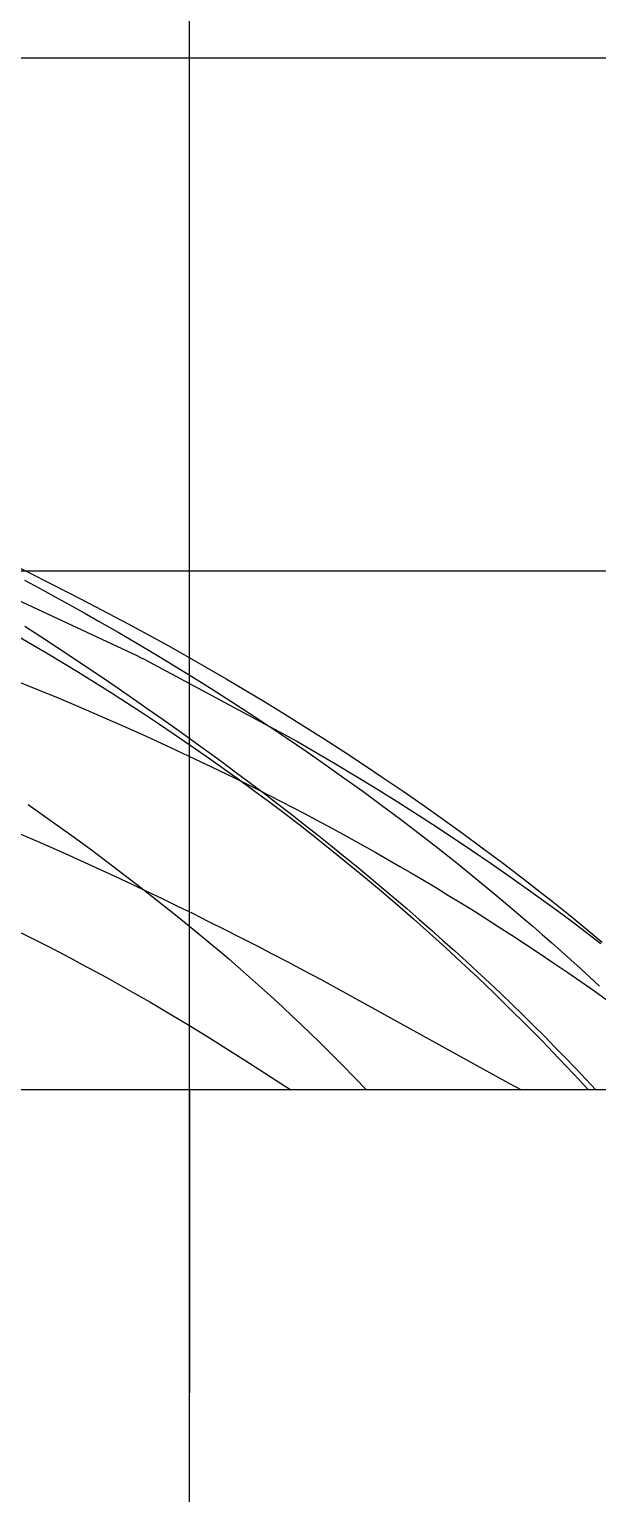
# Model space of a CAD drawing. Header units: millimetres. Extents: x -190954 to 154095, y 101 to 64253.
# Drawn here: x 230.255 to 231.862, y 124.005 to 128.145 of the extents above; entities that cross this region are included whole.
import ezdxf

# ---------------------------------------------------------------- set-up
doc = ezdxf.new("R2010")
doc.units = ezdxf.units.MM
for name, color, linetype in [('GRID', 179, 'Continuous'), ('WL20', 179, 'Continuous'), ('WL25', 179, 'Continuous'), ('WL3', 179, 'Continuous'), ('WL4', 179, 'Continuous'), ('WL5', 179, 'Continuous'), ('WL6', 179, 'Continuous'), ('WL7', 179, 'Continuous'), ('WL8', 179, 'Continuous'), ('WL9', 179, 'Continuous')]:
    doc.layers.add(name, color=color, linetype=linetype)

msp = doc.modelspace()

# ---------------------------------------------------------------- linework, layer by layer
at = {"layer": 'GRID', "color": 135}
for p, q in [((230.707936, 125.1466667), (230.707936, 154.8319333)), ((230.707936, 111.8133333), (230.707936, 138.48)), ((251.23, 128.0633333), (21.19727, 128.0633333)), ((251.23, 126.6133333), (21.19727, 126.6133333)), ((251.23, 125.1466667), (21.19727, 125.1466667))]:
    msp.add_line(p, q, dxfattribs=at)
at = {"layer": 'GRID', "color": 255}
msp.add_line((230.707936, 125.1466667), (230.707936, 124.290536), dxfattribs=at)
at = {"layer": 'WL20', "color": 11}
for p, q in [((230.2424567, 126.457722), (230.2874707, 126.4285187)), ((230.2874707, 126.4285187), (230.3320967, 126.399288)), ((230.3320967, 126.399288), (230.3763353, 126.3700293)), ((230.3763353, 126.3700293), (230.420186, 126.340744)), ((230.420186, 126.340744), (230.46366, 126.3114313)), ((230.46366, 126.3114313), (230.506746, 126.2820913)), ((230.506746, 126.2820913), (230.5494447, 126.252724)), ((230.5494447, 126.252724), (230.5917553, 126.2233287)), ((230.5917553, 126.2233287), (230.6336787, 126.193906)), ((230.6336787, 126.193906), (230.675214, 126.164456)), ((230.675214, 126.164456), (230.716362, 126.1349787)), ((230.716362, 126.1349787), (230.757122, 126.105474)), ((230.757122, 126.105474), (230.7975013, 126.0759413)), ((230.7975013, 126.0759413), (230.8374933, 126.0463813)), ((230.8374933, 126.0463813), (230.8770973, 126.0167933)), ((230.8770973, 126.0167933), (230.9163133, 125.987178)), ((230.9163133, 125.987178), (230.955142, 125.9575353)), ((230.955142, 125.9575353), (230.9935833, 125.9278647)), ((230.9935833, 125.9278647), (231.0316367, 125.8981667)), ((231.0316367, 125.8981667), (231.069302, 125.8684407)), ((231.069302, 125.8684407), (231.1065853, 125.8386873)), ((231.1065853, 125.8386873), (231.1434813, 125.808906)), ((231.1434813, 125.808906), (231.1799893, 125.7790967)), ((231.1799893, 125.7790967), (231.21611, 125.74926)), ((231.21611, 125.74926), (231.2518427, 125.7193953)), ((231.2518427, 125.7193953), (231.2871873, 125.6895033)), ((231.2871873, 125.6895033), (231.3221447, 125.6595827)), ((231.3221447, 125.6595827), (231.3567147, 125.6296347)), ((231.3567147, 125.6296347), (231.3908933, 125.5996587)), ((231.3908933, 125.5996587), (231.4246847, 125.5696553)), ((231.4246847, 125.5696553), (231.4580887, 125.5396233)), ((231.4580887, 125.5396233), (231.4911047, 125.509564)), ((231.4911047, 125.509564), (231.5237327, 125.479476)), ((231.5237327, 125.479476), (231.5559733, 125.4493607)), ((231.5559733, 125.4493607), (231.587826, 125.4192173)), ((231.587826, 125.4192173), (231.6192907, 125.389046)), ((231.6192907, 125.389046), (231.650368, 125.3588467)), ((231.650368, 125.3588467), (231.6810573, 125.3286193)), ((231.6810573, 125.3286193), (231.7113593, 125.298364)), ((231.7113593, 125.298364), (231.7412733, 125.2680807)), ((231.7412733, 125.2680807), (231.7707993, 125.2377693)), ((231.7707993, 125.2377693), (231.799938, 125.20743)), ((231.799938, 125.20743), (231.8286887, 125.177062)), ((231.8286887, 125.177062), (231.8570513, 125.1466667))]:
    msp.add_line(p, q, dxfattribs=at)
at = {"layer": 'WL25', "color": 11}
for p, q in [((230.2327113, 125.5909213), (230.2677293, 125.5733233)), ((230.2677293, 125.5733233), (230.3024593, 125.55561)), ((230.3024593, 125.55561), (230.3369273, 125.5377793)), ((230.3369273, 125.5377793), (230.371142, 125.5198233)), ((230.371142, 125.5198233), (230.4051167, 125.5017373)), ((230.4051167, 125.5017373), (230.438866, 125.4835133)), ((230.438866, 125.4835133), (230.4724067, 125.4651447)), ((230.4724067, 125.4651447), (230.5057573, 125.4466227)), ((230.5057573, 125.4466227), (230.538936, 125.4279393)), ((230.538936, 125.4279393), (230.595722, 125.3953653)), ((230.595722, 125.3953653), (230.652188, 125.3622273)), ((230.652188, 125.3622273), (230.7084787, 125.3284593)), ((230.7084787, 125.3284593), (230.7647867, 125.2939827)), ((230.7647867, 125.2939827), (230.8212747, 125.2586967)), ((230.8212747, 125.2586967), (230.8782527, 125.222488)), ((230.8782527, 125.222488), (230.9360227, 125.1852067)), ((230.9360227, 125.1852067), (230.994998, 125.1466667))]:
    msp.add_line(p, q, dxfattribs=at)
at = {"layer": 'WL3', "color": 11}
for p, q in [((230.2004167, 125.882826), (230.2775733, 125.8495847)), ((230.2775733, 125.8495847), (230.3224213, 125.8299207)), ((230.3224213, 125.8299207), (230.3671, 125.8100767)), ((230.3671, 125.8100767), (230.455188, 125.7701993)), ((230.455188, 125.7701993), (230.4990747, 125.7499533)), ((230.4990747, 125.7499533), (230.5428933, 125.7294867)), ((230.5428933, 125.7294867), (230.5866713, 125.708784)), ((230.5866713, 125.708784), (230.6304447, 125.6878307)), ((230.6304447, 125.6878307), (230.674248, 125.6666107)), ((230.674248, 125.6666107), (230.7181227, 125.645104)), ((230.7181227, 125.645104), (230.762112, 125.6232913)), ((230.762112, 125.6232913), (230.8062653, 125.6011493)), ((230.8062653, 125.6011493), (230.850636, 125.578652)), ((230.850636, 125.578652), (230.89529, 125.5557733)), ((230.89529, 125.5557733), (230.940282, 125.5324767)), ((230.940282, 125.5324767), (230.985702, 125.5087313)), ((230.985702, 125.5087313), (231.0316307, 125.484494)), ((231.0316307, 125.484494), (231.0781653, 125.45972)), ((231.0781653, 125.45972), (231.611292, 125.1663447)), ((231.611292, 125.1663447), (231.646698, 125.1466667))]:
    msp.add_line(p, q, dxfattribs=at)
at = {"layer": 'WL4', "color": 11}
for p, q in [((230.1946507, 126.312846), (230.2786487, 126.278754)), ((230.2786487, 126.278754), (230.336588, 126.2547293)), ((230.336588, 126.2547293), (230.39459, 126.2302473)), ((230.39459, 126.2302473), (230.4526747, 126.2052833)), ((230.4526747, 126.2052833), (230.5108633, 126.179816)), ((230.5108633, 126.179816), (230.575328, 126.151032)), ((230.575328, 126.151032), (230.639972, 126.121562)), ((230.639972, 126.121562), (230.7048227, 126.0913607)), ((230.7048227, 126.0913607), (230.76991, 126.0603867)), ((230.76991, 126.0603867), (230.8352633, 126.028594)), ((230.8352633, 126.028594), (230.9009147, 125.9959367)), ((230.9009147, 125.9959367), (230.933862, 125.9792673)), ((230.933862, 125.9792673), (230.9668953, 125.9623633)), ((230.9668953, 125.9623633), (231.0000193, 125.9452167)), ((231.0000193, 125.9452167), (231.033238, 125.9278207)), ((231.033238, 125.9278207), (231.0665553, 125.9101687)), ((231.0665553, 125.9101687), (231.099976, 125.8922533)), ((231.099976, 125.8922533), (231.1335033, 125.8740673)), ((231.1335033, 125.8740673), (231.167142, 125.855602)), ((231.167142, 125.855602), (231.2008973, 125.83685)), ((231.2008973, 125.83685), (231.2347727, 125.8178027)), ((231.2347727, 125.8178027), (231.2687727, 125.7984527)), ((231.2687727, 125.7984527), (231.302902, 125.77879)), ((231.302902, 125.77879), (231.3371653, 125.758806)), ((231.3371653, 125.758806), (231.3715667, 125.7384927)), ((231.3715667, 125.7384927), (231.406112, 125.7178387)), ((231.406112, 125.7178387), (231.4408047, 125.696836)), ((231.4408047, 125.696836), (231.4756507, 125.6754733)), ((231.4756507, 125.6754733), (231.510654, 125.6537413)), ((231.510654, 125.6537413), (231.5811527, 125.6091247)), ((231.5811527, 125.6091247), (231.6194193, 125.5844247)), ((231.6194193, 125.5844247), (231.6578927, 125.559242)), ((231.6578927, 125.559242), (231.6965787, 125.5335633)), ((231.6965787, 125.5335633), (231.7354847, 125.5073713)), ((231.7354847, 125.5073713), (231.7746167, 125.4806507)), ((231.7746167, 125.4806507), (231.813982, 125.4533847)), ((231.813982, 125.4533847), (231.8535873, 125.425556)), ((231.8535873, 125.425556), (231.89344, 125.397148))]:
    msp.add_line(p, q, dxfattribs=at)
at = {"layer": 'WL5', "color": 11}
for p, q in [((230.1244393, 126.5775373), (230.5592927, 126.3744053)), ((230.5592927, 126.3744053), (230.569704, 126.369212)), ((230.569704, 126.369212), (230.580116, 126.3640007)), ((230.580116, 126.3640007), (231.012032, 126.1322467)), ((231.012032, 126.1322467), (231.0663753, 126.1007633)), ((231.0663753, 126.1007633), (231.1208247, 126.0686547)), ((231.1208247, 126.0686547), (231.17539, 126.0358993)), ((231.17539, 126.0358993), (231.2300807, 126.0024727)), ((231.2300807, 126.0024727), (231.2849053, 125.9683513)), ((231.2849053, 125.9683513), (231.3398747, 125.9335093)), ((231.3398747, 125.9335093), (231.394998, 125.897922)), ((231.394998, 125.897922), (231.4502867, 125.8615627)), ((231.4502867, 125.8615627), (231.505748, 125.8243967)), ((231.505748, 125.8243967), (231.561396, 125.7864013)), ((231.561396, 125.7864013), (231.6172407, 125.747542)), ((231.6172407, 125.747542), (231.6732927, 125.7077867)), ((231.6732927, 125.7077867), (231.7295653, 125.6671013)), ((231.7295653, 125.6671013), (231.7860693, 125.62545)), ((231.7860693, 125.62545), (231.8428173, 125.5827953)), ((231.8428173, 125.5827953), (231.871288, 125.5610807))]:
    msp.add_line(p, q, dxfattribs=at)
at = {"layer": 'WL6', "color": 11}
for p, q in [((230.2021487, 126.6347073), (230.25766, 126.6073793)), ((230.25766, 126.6073793), (230.3131387, 126.57963)), ((230.3131387, 126.57963), (230.3685887, 126.5514473)), ((230.3685887, 126.5514473), (230.4240147, 126.5228187)), ((230.4240147, 126.5228187), (230.4794213, 126.49373)), ((230.4794213, 126.49373), (230.534814, 126.4641673)), ((230.534814, 126.4641673), (230.5901973, 126.4341167)), ((230.5901973, 126.4341167), (230.6455767, 126.4035633)), ((230.6455767, 126.4035633), (230.7009567, 126.3724907)), ((230.7009567, 126.3724907), (230.7563433, 126.3408833)), ((230.7563433, 126.3408833), (230.8117413, 126.3087247)), ((230.8117413, 126.3087247), (230.8671573, 126.275996)), ((230.8671573, 126.275996), (230.9225967, 126.2426807)), ((230.9225967, 126.2426807), (230.9780647, 126.2087593)), ((230.9780647, 126.2087593), (231.0335687, 126.174212)), ((231.0335687, 126.174212), (231.089114, 126.1390193)), ((231.089114, 126.1390193), (231.1447073, 126.1031587)), ((231.1447073, 126.1031587), (231.2003553, 126.066608)), ((231.2003553, 126.066608), (231.2560647, 126.029346)), ((231.2560647, 126.029346), (231.3118433, 125.9913467)), ((231.3118433, 125.9913467), (231.3676973, 125.9525867)), ((231.3676973, 125.9525867), (231.4236353, 125.9130387)), ((231.4236353, 125.9130387), (231.479664, 125.8726753)), ((231.479664, 125.8726753), (231.535792, 125.8314693)), ((231.535792, 125.8314693), (231.5920267, 125.7893907)), ((231.5920267, 125.7893907), (231.648378, 125.746408)), ((231.648378, 125.746408), (231.704854, 125.7024893)), ((231.704854, 125.7024893), (231.73314, 125.6801687)), ((231.73314, 125.6801687), (231.7614633, 125.6576007)), ((231.7614633, 125.6576007), (231.78982, 125.634782)), ((231.78982, 125.634782), (231.818216, 125.6117067)), ((231.818216, 125.6117067), (231.846648, 125.5883707)), ((231.846648, 125.5883707), (231.8751213, 125.5647693))]:
    msp.add_line(p, q, dxfattribs=at)
at = {"layer": 'WL7', "color": 11}
for p, q in [((230.2415807, 126.5877507), (230.2838673, 126.5649753)), ((230.2838673, 126.5649753), (230.3261173, 126.5419253)), ((230.3261173, 126.5419253), (230.3683447, 126.5185973)), ((230.3683447, 126.5185973), (230.410538, 126.4949827)), ((230.410538, 126.4949827), (230.452712, 126.4710773)), ((230.452712, 126.4710773), (230.5060433, 126.4403967)), ((230.5060433, 126.4403967), (230.55934, 126.4092227)), ((230.55934, 126.4092227), (230.6126067, 126.3775427)), ((230.6126067, 126.3775427), (230.6658467, 126.3453407)), ((230.6658467, 126.3453407), (230.7190647, 126.3126007)), ((230.7190647, 126.3126007), (230.772264, 126.2793073)), ((230.772264, 126.2793073), (230.82545, 126.2454433)), ((230.82545, 126.2454433), (230.8786267, 126.2109913)), ((230.8786267, 126.2109913), (230.931798, 126.1759333)), ((230.931798, 126.1759333), (230.98497, 126.1402493)), ((230.98497, 126.1402493), (231.0381467, 126.1039213)), ((231.0381467, 126.1039213), (231.0913333, 126.066928)), ((231.0913333, 126.066928), (231.1445353, 126.029248)), ((231.1445353, 126.029248), (231.1977573, 125.9908587)), ((231.1977573, 125.9908587), (231.251006, 125.951738)), ((231.251006, 125.951738), (231.304288, 125.911862)), ((231.304288, 125.911862), (231.357604, 125.8712047)), ((231.357604, 125.8712047), (231.410966, 125.82974)), ((231.410966, 125.82974), (231.464378, 125.7874407)), ((231.464378, 125.7874407), (231.5178467, 125.7442787)), ((231.5178467, 125.7442787), (231.5713793, 125.700224)), ((231.5713793, 125.700224), (231.6249827, 125.6552453)), ((231.6249827, 125.6552453), (231.6518107, 125.6323993)), ((231.6518107, 125.6323993), (231.6786647, 125.6093107)), ((231.6786647, 125.6093107), (231.7055347, 125.5859733)), ((231.7055347, 125.5859733), (231.7324327, 125.5623847)), ((231.7324327, 125.5623847), (231.759348, 125.5385393)), ((231.759348, 125.5385393), (231.7862933, 125.5144333)), ((231.7862933, 125.5144333), (231.8132593, 125.4900607)), ((231.8132593, 125.4900607), (231.8402573, 125.465418)), ((231.8402573, 125.465418), (231.8672773, 125.4404993))]:
    msp.add_line(p, q, dxfattribs=at)
at = {"layer": 'WL8', "color": 11}
for p, q in [((230.231814, 126.4244813), (230.267856, 126.4033787)), ((230.267856, 126.4033787), (230.303878, 126.3820387)), ((230.303878, 126.3820387), (230.34915, 126.354838)), ((230.34915, 126.354838), (230.3943833, 126.3272327)), ((230.3943833, 126.3272327), (230.4395827, 126.299212)), ((230.4395827, 126.299212), (230.4847493, 126.2707647)), ((230.4847493, 126.2707647), (230.5298873, 126.241878)), ((230.5298873, 126.241878), (230.575, 126.2125407)), ((230.575, 126.2125407), (230.62009, 126.1827387)), ((230.62009, 126.1827387), (230.6651607, 126.1524593)), ((230.6651607, 126.1524593), (230.7102153, 126.121688)), ((230.7102153, 126.121688), (230.7552573, 126.0904113)), ((230.7552573, 126.0904113), (230.8002913, 126.058614)), ((230.8002913, 126.058614), (230.8453193, 126.0262807)), ((230.8453193, 126.0262807), (230.890346, 125.9933953)), ((230.890346, 125.9933953), (230.9353753, 125.9599413)), ((230.9353753, 125.9599413), (230.9804033, 125.9258993)), ((230.9804033, 125.9258993), (231.0254627, 125.8912593)), ((231.0254627, 125.8912593), (231.07051, 125.85599)), ((231.07051, 125.85599), (231.115598, 125.8200847)), ((231.115598, 125.8200847), (231.160702, 125.7835147)), ((231.160702, 125.7835147), (231.2058333, 125.746262)), ((231.2058333, 125.746262), (231.250998, 125.7083047)), ((231.250998, 125.7083047), (231.2962007, 125.66962)), ((231.2962007, 125.66962), (231.3414467, 125.630184)), ((231.3414467, 125.630184), (231.3867407, 125.589972)), ((231.3867407, 125.589972), (231.4320887, 125.548958)), ((231.4320887, 125.548958), (231.4774967, 125.507116)), ((231.4774967, 125.507116), (231.52297, 125.4644173)), ((231.52297, 125.4644173), (231.5685153, 125.4208327)), ((231.5685153, 125.4208327), (231.6141387, 125.3763313)), ((231.6141387, 125.3763313), (231.6598473, 125.3308813)), ((231.6598473, 125.3308813), (231.7056473, 125.2844493)), ((231.7056473, 125.2844493), (231.7515467, 125.237)), ((231.7515467, 125.237), (231.7939813, 125.1922967)), ((231.7939813, 125.1922967), (231.8365127, 125.1466667))]:
    msp.add_line(p, q, dxfattribs=at)
at = {"layer": 'WL9', "color": 11}
for p, q in [((230.2518793, 125.9533987), (230.284916, 125.9303413)), ((230.284916, 125.9303413), (230.3794927, 125.8628047)), ((230.3794927, 125.8628047), (230.4269727, 125.828008)), ((230.4269727, 125.828008), (230.4746533, 125.7924653)), ((230.4746533, 125.7924653), (230.5225927, 125.7561233)), ((230.5225927, 125.7561233), (230.570856, 125.718926)), ((230.570856, 125.718926), (230.6195127, 125.6808127)), ((230.6195127, 125.6808127), (230.668638, 125.6417153)), ((230.668638, 125.6417153), (230.7183213, 125.6015627)), ((230.7183213, 125.6015627), (230.7684767, 125.5602193)), ((230.7684767, 125.5602193), (230.7936427, 125.539048)), ((230.7936427, 125.539048), (230.81891, 125.5175413)), ((230.81891, 125.5175413), (230.8442147, 125.495678)), ((230.8442147, 125.495678), (230.8696247, 125.4734627)), ((230.8696247, 125.4734627), (230.8950727, 125.4508753)), ((230.8950727, 125.4508753), (230.9206307, 125.4279187)), ((230.9206307, 125.4279187), (230.9462487, 125.4045753)), ((230.9462487, 125.4045753), (230.9719453, 125.38084)), ((230.9719453, 125.38084), (230.997722, 125.3567027)), ((230.997722, 125.3567027), (231.023582, 125.3321533)), ((231.023582, 125.3321533), (231.0755567, 125.2817813)), ((231.0755567, 125.2817813), (231.1085127, 125.2491133)), ((231.1085127, 125.2491133), (231.1416133, 125.2157207)), ((231.1416133, 125.2157207), (231.174864, 125.1815793)), ((231.174864, 125.1815793), (231.2082687, 125.1466667))]:
    msp.add_line(p, q, dxfattribs=at)

doc.saveas('drawing.dxf')
